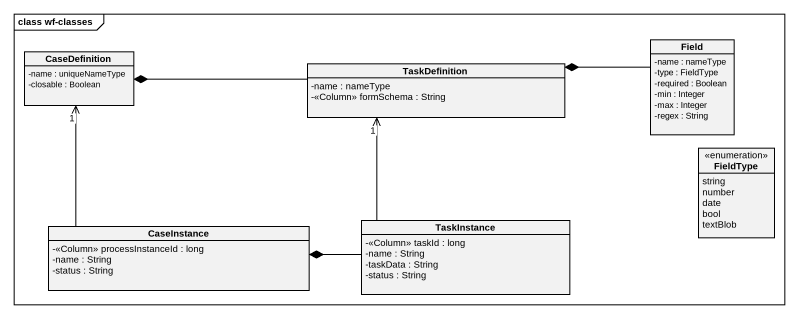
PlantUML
@startuml
mainframe class wf-classes
hide circle
hide empty members
skinparam classAttributeIconSize 0
class Field {
  -name : nameType
  -type : FieldType
  -required : Boolean
  -min : Integer
  -max : Integer
  -regex : String
}
class CaseDefinition {
  -name : uniqueNameType
  -closable : Boolean
}
class TaskDefinition {
  -name : nameType
  -<<Column>> formSchema : String
}
enum FieldType {
  string
  number
  date
  bool
  textBlob
}
class CaseInstance {
  -<<Column>> processInstanceId : long
  -name : String
  -status : String
}
class TaskInstance {
  -<<Column>> taskId : long
  -name : String
  -taskData : String
  -status : String
}
CaseDefinition *-right- TaskDefinition
TaskDefinition *-right- Field
CaseInstance -up-> "1" CaseDefinition
CaseInstance *-right- TaskInstance
TaskInstance -up-> "1" TaskDefinition
@enduml
